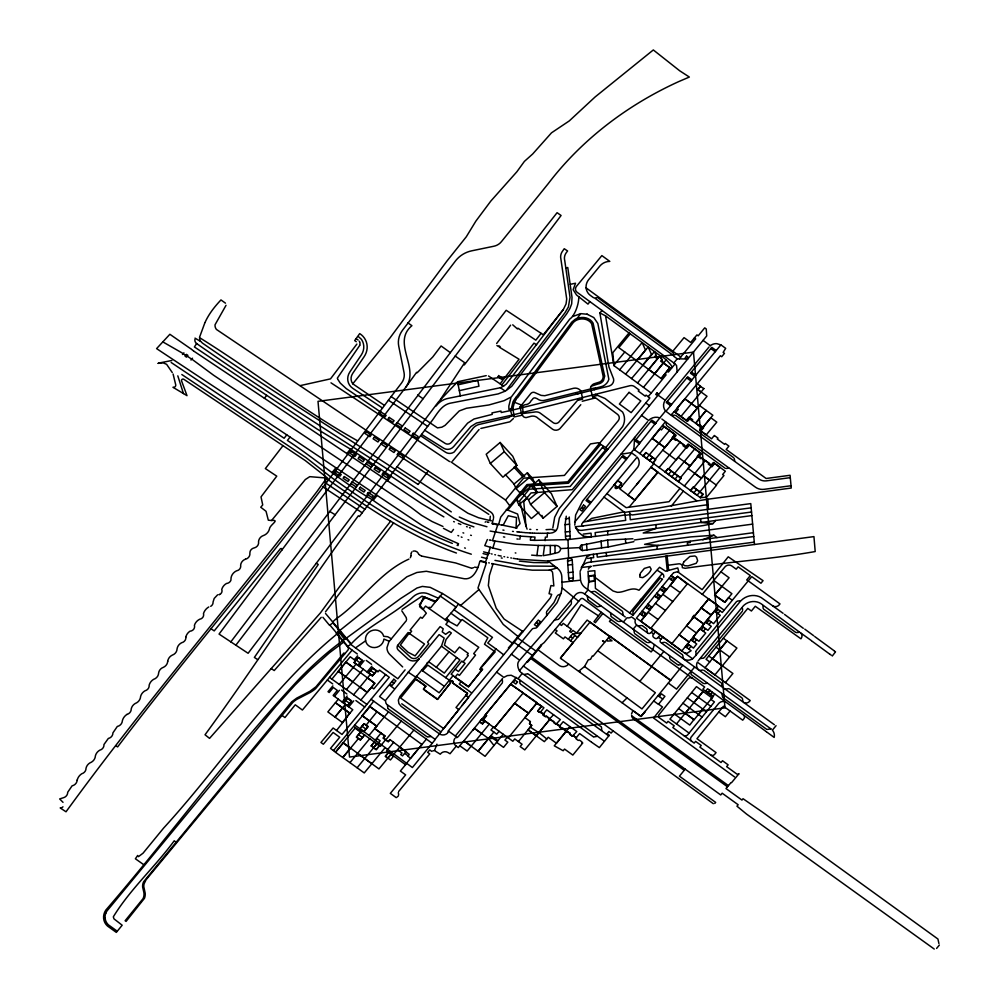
<?xml version="1.0" encoding="UTF-8"?>
<svg xmlns="http://www.w3.org/2000/svg" width="999" height="999" viewBox="0 0 999 999"><rect width="100%" height="100%" fill="white"/><g stroke="black" fill="none" stroke-linecap="round" stroke-linejoin="round"><path stroke-width="1.5" d="M436.938 744.168L434.59 750.286M544.592 545.466L543.206 555.669L550.287 554.445L550.337 545.479M574.787 525.124L575.611 515.047L582.654 500.998L647.552 421.715M566.271 516.221L565.047 524.662L565.571 537.749A2.31 2.148 -24.1 0 0 567.782 539.622L534.59 540.359L535.002 537.087L520.404 536.113L490.097 531.056M415.771 679.245L425.749 686.325L423.476 689.11L437.612 699.188L450.399 683.041L450.349 681.181L451.648 680.619L452.809 681.38L452.547 682.816L467.47 693.418L465.871 695.479L468.419 697.227L523.026 631.605L504.07 619.018L496.228 608.254L488.349 585.576L489.41 575.412L493.094 563.811L514.885 568.094M561.051 593.306L562.162 587.924L561.8 576.473A12.862 11.963 -24.1 0 0 557.067 568.019L548.064 561.063L520.067 559.365M401.748 703.783L440.921 731.905L468.419 697.614M562.162 587.924L578.671 601.311M548.239 533.204L547.402 533.229L547.177 537.087L545.342 537.162L545.117 540.671M620.903 454.233L631.206 452.622L633.865 449.338L634.64 437.437M580.094 571.403L586.55 557.255M631.505 714.073L632.891 710.564L641.021 716.445L645.229 711.313L641.558 715.808M514.21 416.383L512.824 408.753L514.435 402.247L516.333 399.225L516.158 397.202L571.728 322.178L575.224 319.243A13.037 12.125 -24.1 0 1 576.011 318.868L576.61 318.606A13.849 12.887 -24.1 0 1 577.122 318.419L578.896 317.919M578.833 296.803C578.746 305.382 574.388 316.059 569.717 319.143L511.376 396.903L504.108 400.661L488.898 404.97L466.433 408.266L459.265 410.926L445.079 425.374L441.858 427.185L437.5 427.872L391.133 396.591L320.417 490.621C254.67 577.497 183.416 660.052 117.632 746.915L115.797 745.729M406.605 619.692L406.218 617.569L401.798 610.826M625.262 616.957L587.737 589.572L588.723 581.668L588.011 571.316L594.83 570.704L595.416 588.399L632.941 615.309L662.562 579.083M552.822 527.959L554.67 517.282L559.103 508.778L649.874 397.952L646.066 395.129L645.204 396.178L638.236 391.046L639.085 389.972L634.902 386.888A5.744 5.345 -24.1 0 0 629.982 385.701L511.9 415.159L476.423 423.052L470.904 426.548L453.571 446.678A7.343 6.831 -24.1 0 1 443.843 448.314L421.59 434.39M530.319 540.147L530.744 536.913M531.63 555.132L536.888 555.556L538.299 545.442L554.944 545.491A5.594 5.195 -24.1 0 1 560.576 548.563L579.882 547.627M448.064 732.255L448.189 731.393M519.805 539.285L520.404 536.113M511.238 408.991L513.011 401.835A19.493 18.144 -24.1 0 1 516.158 397.202M359.79 345.204L360.002 344.418A1.586 1.474 -24.1 0 0 360.052 343.918L359.752 342.232M397.028 466.82L467.869 513.224L478.509 517.744L489.885 520.504L490.297 516.196M493.481 518.668L492.157 523.164L499.375 524.625M498.651 524.487L500.711 517.107L526.948 484.565L567.782 481.818L618.156 420.841A4.895 4.558 -24.1 0 0 617.582 414.398L596.291 398.339L592.569 396.84L590.634 388.948L545.017 400.262A8.492 7.905 -24.1 0 1 537.237 398.726L535.914 398.201A2.348 2.185 -24.1 0 0 532.43 399.388L531.081 400.761A6.206 5.769 -24.1 0 1 525.112 404.695L520.092 406.793L521.466 413.686L534.465 412.075A7.405 6.893 -24.1 0 1 540.022 412.974L553.309 422.764A4.221 3.921 -24.1 0 0 558.728 422.252L579.183 398.451M199.588 337.138L204.857 322.827M557.03 596.141L553.983 602.497L546.715 611.475M571.653 599.462L575.749 594.48A6.281 5.844 -24.1 0 1 584.627 594.018L654.395 644.58L652.772 649.899L651.136 651.922L609.44 621.403L610.963 619.53L704.645 687.025L702.859 689.223L712.986 696.69L710.838 699.337L714.422 701.922L687.861 734.59A3.034 2.822 -24.1 0 1 683.791 735.526L694.193 743.094L695.604 741.395L701.211 745.454L699.887 747.14L721.028 762.524L722.514 760.739L728.121 764.822L726.635 766.645L736.488 773.788A1.898 1.761 -24.1 0 0 739.035 773.651L731.568 782.642M492.495 540.596L497.739 524.912M487.362 539.535L484.777 545.629L492.857 547.989L495.005 541.071L516.333 544.28L538.299 545.442M490.359 547.265L485.551 562.05L480.719 560.789M510.826 398.239L508.828 406.118L508.916 409.515M485.152 522.127L485.951 521.728M486.413 562.862L477.972 588.036L503.196 624.387L517.994 636.488M486.213 562.812L479.857 561.163C478.121 568.656 473.626 579.895 464.285 578.746L426.336 571.266L416.87 572.489L406.818 576.823L336.263 633.329L348.077 647.352A2.81 2.61 -24.1 0 1 348.401 648.363A2.785 2.585 -24.1 0 1 348.077 649.837A2.56 2.385 -24.1 0 1 347.814 650.224L315.522 688.748A31.119 28.946 -24.1 0 1 309.403 692.894L298.713 698.388A19.668 18.294 -24.1 0 0 292.832 702.384L146.054 879.794L144.156 883.69A9.553 8.879 -24.1 0 0 143.831 886.887L145.192 893.193A12.537 11.663 -24.1 0 1 144.468 898.313L126.061 921.415L125.125 920.728L143.019 898.688A11.251 10.477 -24.1 0 0 143.856 896.053A11.414 10.627 -24.1 0 0 143.819 892.257L142.632 887.05A10.839 10.09 -24.1 0 1 143.656 881.717L291.696 701.822L296.703 698.126L309.94 691.296L316.021 686.725L343.856 653.034L344.805 653.708M540.971 645.054L527.097 661.788M560.938 593.531L557.067 602.734L546.565 615.771M410.327 557.717L410.964 556.118M406.343 620.641L388.886 641.808L386.963 647.714A10.789 10.04 -24.1 0 0 389.81 654.482L402.672 666.932M420.567 435.751L445.604 452.272A7.53 7.005 -24.1 0 0 454.145 452.023L472.202 429.383A11.451 10.652 -24.1 0 1 478.509 424.6L509.115 417.445L511.9 415.159M588.374 569.105L588.448 568.943A5.307 4.933 -24.1 0 1 591.246 566.333L581.268 567.507A9.953 9.266 -24.1 0 1 589.06 562.262L609.54 559.702L628.371 558.753L754.27 542.132L750.773 503.608L630.269 519.73L629.595 511.55C656.842 509.627 683.229 502.747 710.152 498.901L791.245 488.036L790.072 475.287L766.121 478.496L726.173 449.45L728.92 446.116L725.274 443.456L724.562 444.33L717.27 439.011L717.994 438.149L714.872 435.876L714.322 435.477L711.575 438.811L700.898 431.031L703.646 427.697L699.987 425.025L699.263 425.899L689.635 418.881L687.599 421.353L674.25 411.613L670.916 415.097L665.546 410.976A9.678 9.003 -24.1 0 1 665.197 400.262L709.028 346.978M513.411 418.519L509.865 421.815L480.856 428.446M753.408 532.692L592.345 554.408L548.064 561.063L548.026 562.699L533.628 562.562L519.355 561.101M205.02 322.477C208.841 313.861 214.91 306.356 220.966 299.925L225.474 303.172M359.702 345.442L337.45 377.984A1.573 1.461 -24.1 0 0 337.462 378.559L337.487 378.646M457.23 545.267L458.566 543.731M450.899 613.211L461.063 620.554L457.117 625.898L448.326 621.003L448.826 620.254L446.403 618.493L445.279 619.817L425.586 606.093L422.864 609.527L419.63 606.693L423.613 596.828L435.239 602.122L440.159 596.016L456.093 607.155L446.403 618.493M503.084 525.299L508.279 515.746L516.52 517.582L516.046 527.934L516.995 528.084M457.217 382.142L438.399 401.973L248.102 653.284L219.056 634.078L295.492 531.818L405.981 386.938C419.817 367.769 391.546 342.632 411.913 325.686L407.954 322.902M517.332 398.052L572.927 322.989C577.072 317.682 587.537 317.195 591.645 323.713L603.134 376.173A5.882 5.47 -24.1 0 1 599.7 382.018L594.118 383.766A5.282 4.92 -24.1 0 0 591.283 386.176C587.624 391.933 598.314 385.127 594.33 389.71L510.926 410.489L501.223 412.512L500.949 411.051L491.97 412.912L492.245 414.373L474.05 418.981L467.632 423.126L451.348 442.395A4.595 4.271 -24.1 0 1 445.192 443.419L424.737 430.244M226.024 305.319L215.06 324.737A7.318 6.818 -24.1 0 0 216.483 329.483L365.796 430.032L490.609 511.95A7.542 7.018 -24.1 0 1 493.581 517.819M520.217 406.755L530.819 393.506A3.334 3.097 -24.1 0 1 535.202 392.757L541.121 395.392L544.78 395.716L573.364 388.324A7.18 6.681 -24.1 0 1 581.131 391.458L582.617 399.175L578.284 400.224M443.444 528.334L451.298 532.417L453.521 529.383M518.981 661.101C516.483 663.348 517.582 671.665 523.601 674.3L608.766 735.901M411.251 552.922L411.863 551.91M488.511 375.986L503.558 386.138L506.293 384.091L563.324 309.528L566.046 303.946L566.708 298.963L560.639 257.267A10.24 9.528 -24.1 0 1 562.712 250.911L564.235 248.726L567.594 250.974L566.208 252.784A9.79 9.103 -24.1 0 0 564.735 260.514L570.029 297.415L568.381 307.005L564.997 312.749L505.956 390.734L511.688 386.351L566.595 313.973L569.929 308.454L571.678 303.896L572.015 297.377L567.769 267.532L565.771 267.894M512.425 643.144C489.148 626.448 466.608 608.366 442.432 593.506L435.889 601.361L425.212 597.315L419.33 604.557L426.323 613.236L422.202 618.294L420.579 617.195L410.077 630.094L411.638 631.243L409.69 633.641L408.129 632.517L397.54 645.554A4.208 3.909 -24.1 0 0 398.289 650.062L408.441 659.39A8.342 7.755 -24.1 0 0 419.43 658.503L405.007 676.36M426.386 739.123L410.626 758.229L408.029 756.355L409.203 754.345L399.75 747.102L393.968 754.033M508.229 737.924L536.363 703.633L540.409 705.356L540.996 707.042L537.662 711.088L539.497 712.387L540.571 711.975L543.768 714.248L543.144 715.009L545.329 716.583L546.553 716.258L549.737 719.442L524.762 749.899L520.154 746.553L522.065 744.23L514.747 738.923L512.837 741.258L484.915 720.991L482.529 723.888L479.657 721.827L510.252 684.59M567.245 626.261L581.256 604.607L598.451 615.834M194.855 339.535L194.93 340.834A4.908 4.558 -24.1 0 0 196.641 343.556L194.405 346.953L316.958 428.958L351.049 449.5L453.671 518.094L463.536 523.264L473.901 526.885M283.004 445.654L265.359 468.581L276.76 476.161L261.014 496.903L262.725 504.945L260.751 507.23L266.046 511.301L268.319 520.192L271.553 520.504L305.332 479.532L309.765 476.66L324.862 477.897L327.148 479.095L327.747 478.221L305.219 460.527L183.828 379.308A1.449 1.349 -24.1 0 0 181.493 380.681L187 395.666L172.952 387.275A2.148 1.998 -24.1 0 0 175.724 384.815L173.102 374.051M595.042 577.41L613.049 590.983L617.307 592.32C624.899 592.632 631.493 586.301 638.998 590.259L659.565 567.282L665.646 571.228L677.772 567.932L678.708 571.428L673.913 572.677M356.868 344.081L330.507 378.871L300.249 385.614M235.864 645.192L388.324 444.93L561.076 215.497L557.092 212.687L543.943 229.345L230.831 641.87M387.5 480.906L391.133 475.961M182.467 354.52L183.891 352.797M360.851 700.012L374.75 683.216L367.507 677.884L353.596 694.73L329.508 677.397L302.41 710.027L295.254 704.794L284.952 717.569L282.018 715.371M696.116 423.451L701.598 427.609L699.562 430.045L706.231 434.902L716.795 422.14L710.789 417.732L700.237 430.544L712.849 415.247L699.437 405.482L686.812 420.779L707.017 396.303L697.789 389.598L700.599 386.188L697.277 383.766L674.263 411.638M700.237 497.564L702.846 494.055L693.318 487.087L690.521 490.484L697.09 495.267L720.017 467.332L714.06 462.962L713.373 462.462L711.325 464.947L705.344 460.576L684.377 486.001M418.181 484.39L428.146 471.091M456.443 553.034C409.765 536.413 368.331 508.029 328.159 479.72L325.649 483.029L364.872 509.265M330.994 382.829L378.059 413.861L379.87 411.463L346.253 388.599L340.197 383.029L337.612 378.996M326.298 478.583L317.232 491.208C234.753 599.038 145.866 701.885 66.021 811.787L60.215 807.954M577.122 318.419L580.756 313.636L587.474 314.285M589.885 301.611L587.986 304.108L576.523 294.967L573.139 289.685L575.549 283.229L570.279 284.315M496.64 343.506L510.614 325.174M458.254 543.606L439.46 535.239L421.653 525.187L286.75 434.84L284.141 438.261L171.166 362.5M500.149 383.766L502.934 380.119L497.677 376.598M633.865 449.338L639.81 453.509L665.471 421.665L661.85 419.018M391.133 396.591L401.586 382.967A13.774 12.812 -24.1 0 0 404.058 372.664L398.738 346.191A21.416 19.93 -24.1 0 1 402.372 330.432L455.794 260.527A26.011 24.201 -24.1 0 1 471.765 250.811L493.781 246.254A12.238 11.389 -24.1 0 0 501.598 241.446L548.226 183.654C582.067 139.248 627.847 104.783 678.458 81.718L689.347 77.048L679.682 70.779L653.321 49.95L595.092 96.978L569.305 120.891L551.498 132.83L532.667 154.008L524.4 161.388L516.895 171.741L490.846 201.036L475.874 221.116L466.283 236.8L446.853 261.164L390.097 337.787L352.772 383.816L384.453 405.407M464.31 364.935L506.193 310.277L543.319 334.765L563.324 309.528M390.646 521.153L339.81 586.401L320.504 612.799L209.553 738.373L205.032 734.777C257.63 662.861 305.394 587.3 358.366 515.784L359.415 516.471L430.482 422.664C435.976 416.183 440.609 405.207 450.199 403.209L498.139 393.906L505.232 391.146L500.362 387.737L448.838 398.239A18.332 17.058 -24.1 0 0 436.138 405.931L435.639 405.594M393.594 522.939L325.487 611.838M601.173 612.287L593.98 621.678L595.367 622.702L602.822 613.523M290.022 437.062L287.412 440.459C316.246 459.39 342.17 482.267 372.165 499.65C396.99 517.407 423.951 532.217 452.372 543.406M501.848 384.94L533.99 343.132L536.613 344.867M541.071 333.379L535.839 340.159L517.957 328.221L517.445 328.933L512.724 324.825M346.803 453.658L350.362 449.088M386.476 704.12L435.302 739.497L412.387 767.532L381.655 744.979L380.432 746.365L355.082 728.171L335.552 752.147L330.507 748.413L339.71 737.25L333.117 732.467L323.364 744.23L320.929 742.457L333.129 727.996L336.538 730.469L347.215 716.807L342.307 722.427L327.859 711.9L338.324 699.2M191.034 360.077L192.507 358.191M832.267 656.031L835.539 651.847M187.213 356.168L187.862 355.344L186.463 354.358L185.065 356.144L186.463 357.13L187.213 356.168L191.721 359.203M713.323 803.696L613.086 730.856L611.101 733.066L608.915 731.493L607.142 733.641L609.303 735.239L599.375 747.614L591.708 742.319M553.571 714.76L549.125 719.33L549.038 718.069L546.553 716.258L545.329 716.583L543.144 715.009L543.768 714.26L537.674 711.063L541.645 706.143L543.931 707.767L540.571 711.975M473.014 730.082L474.413 728.321L488.548 738.561L493.981 745.491L485.064 756.33L463.898 740.871L482.08 718.868L489.248 724.163L467.17 751.073L459.777 745.766L458.266 747.564L456.268 746.128A6.131 5.707 -24.1 0 1 454.807 738.411M447.702 733.016A6.269 5.832 -24.1 0 1 439.523 733.928L401.198 706.443L398.901 703.583L398.364 700.137L399.912 696.465L441.458 646.203L459.952 659.939L445.691 677.672M579.807 672.19L580.244 671.64L579.17 670.878L584.54 666.508L588.261 659.877L590.559 659.265L592.282 655.968L593.131 656.168L604.657 642.332L602.522 640.846L605.082 641.87L609.889 636.088L670.529 680.481M724.138 610.177L687.537 583.641L651.011 628.034L681.793 650.961L699.937 628.833L703.346 631.306L705.506 628.596M193.694 351.049L264.385 398.239L266.696 395.342M331.993 472.702L335.864 467.832M332.854 685.876L328.022 691.683L329.183 692.532L333.341 687.487L337.287 690.409L333.154 695.429L352.772 709.74L347.04 716.683L349.75 713.136L342.62 707.929L334.977 717.057L345.429 704.382M449.35 680.232L444.38 686.363L422.614 670.804L427.784 665.109L449.35 680.232L453.121 675.599M514.66 703.221L528.471 713.211L514.66 703.221L494.38 727.896L523.214 692.931L510.614 684.327L485.389 714.784L486.55 715.634L483.204 719.717L482.067 718.868M689.085 733.079L669.929 719.13L696.453 686.6L711.987 697.939L694.118 719.755L678.608 708.541M333.466 750.574L369.992 706.643L421.94 744.505L406.618 763.136M456.705 657.604L444.293 673.101L430.02 662.687A2.51 2.335 -24.1 0 0 427.01 663.061M457.03 711.862L458.603 709.802M448.514 730.669L496.603 672.09L503.808 677.384L507.317 675.611L511.176 675.249L518.031 678.683L522.315 673.338M671.303 506.168L683.341 491.146L696.628 500.711M717.919 613.586L720.067 610.889L722.265 612.474L748.151 580.993L746.715 579.944L750.311 575.599L738.124 566.845L736.213 569.193L731.768 565.933A4.895 4.558 -24.1 0 0 724.949 566.92L702.285 594.343M541.108 644.954L544.143 642.582L555.132 629.482L557.055 630.893L555.294 632.979L563.411 638.848L564.997 636.925L573.139 642.619L560.377 658.141L641.033 716.47L682.804 665.259M373.189 500.324L377.135 495.404M364.086 660.676L359.453 666.42M435.239 602.122L430.819 607.629L428.908 607.292L429.046 608.528M360.602 732.08L356.468 737.1L360.402 739.972L364.548 734.952L360.402 739.972L356.468 737.112L361.026 731.555L354.645 727.16M376.998 711.688L366.133 725.174M605.744 447.577L622.702 426.498A16.446 15.31 -24.1 0 0 622.627 412.088L605.007 398.489L597.464 395.317L592.569 396.84M479.645 721.815L482.529 723.875L484.915 720.991M549.925 719.28L566.208 731.28L556.418 743.231L548.214 737.262L546.803 738.973L538.936 732.604L549.925 719.28L553.808 721.515L553.771 722.714L555.956 724.275L560.339 719.642L546.765 709.839L543.406 713.998M659.228 696.54L661.45 693.843L664.922 696.365L658.428 704.37L653.721 700.961M338.224 671.453L350.224 656.768L355.619 660.676L358.266 657.454L362.225 660.339L358.067 665.396L354.096 662.524L358.266 657.467L362.225 660.339L358.067 665.396L354.096 662.524M363.236 669.193L352.772 681.855L338.336 671.328L367.195 692.382L374.8 683.229L345.941 662.1L331.868 679.133M667.195 371.203L668.393 372.065L672.077 367.57C672.689 364.835 655.731 349.55 661.95 359.528L660.626 361.139L663.398 363.161L666.058 360.015M404.408 677.247L385.289 700.699L379.545 696.553L389.173 684.889L393.993 688.436M359.965 728.733L363.923 731.605L368.044 726.56L364.086 723.726L359.965 728.746L363.923 731.605L368.044 726.548L364.086 723.701L359.965 728.733L354.633 724.987M439.373 733.815L440.984 731.817M597.727 650.686L639.822 681.393L651.585 666.795M378.596 742.694L380.144 740.796L377.272 738.736L375.736 740.621L381.655 744.979M444.38 686.363L439.16 692.794L416.196 676.236M462.062 705.506L468.593 697.29L465.884 695.479L467.52 693.443L452.559 682.829L452.797 681.368L451.66 680.631L450.349 681.181L450.399 683.041L437.462 699.475L424.85 690.471L423.476 689.11L425.936 686.113L415.934 679.033L400.611 698.014L443.706 728.583L456.793 712.05M546.803 738.973L544.33 741.645L528.009 729.832L531.718 725.324L529.532 723.738L530.382 721.578L524.887 717.594L536.863 703.021L523.051 693.131M690.958 639.797L694.38 642.282L696.565 639.572L698.9 641.271L705.731 633.029L703.346 631.306M334.465 696.39L339.423 690.284M336.538 730.469L342.02 734.465L389.285 677.272L379.458 670.092L377.972 671.852L372.652 667.956L368.481 673.014L372.452 675.911L376.623 670.866L372.652 667.969L368.481 673.039M503.508 654.67L495.979 648.925L480.644 667.794L482.642 669.255L468.494 686.625L451.136 674.188L461.838 661.051L463.111 661.937L468.281 655.569L467.157 654.77L468.269 653.408L459.465 647.065L454.782 652.797L444.418 645.104L446.029 639.522L451.361 632.991L449.438 631.605L445.641 634.315L442.22 631.855L443.206 628.796L440.147 626.598L427.584 642.007L428.771 643.831L418.406 656.555A5.445 5.07 -24.1 0 1 410.726 657.467L397.652 645.366M397.515 749.774L402.01 753.021L400.724 754.582L402.535 755.881L406.044 751.635L389.947 739.597L388.261 741.645L383.254 738.061L384.952 735.976L374.662 728.533L376.748 726.173L362.113 715.634L369.655 706.38L384.278 716.957L388.511 711.85M461.301 681.468L459.278 683.965L471.528 692.831M467.107 693.83L456.006 707.517L458.803 709.552M398.426 795.828L397.053 797.14M658.516 715.309L688.261 678.658A3.571 3.322 -24.1 0 1 692.207 678.021L692.232 678.034M343.494 702.984L347.39 698.276L351.398 701.086L347.44 705.856L343.494 702.984L347.627 697.976L351.598 700.823L347.44 705.856M405.094 669.854L397.827 678.771L350.624 644.343L347.515 646.703M568.344 639.135L572.677 633.816L577.484 637.337L581.231 632.767L572.789 633.903M570.591 640.759L574.924 635.451M774.362 724.737L743.706 702.472A4.583 4.271 -24.1 0 0 749.637 701.248L750.212 700.549L704.994 667.744L726.972 640.871L712.549 658.716L722.364 665.834L736.9 648.076L723.301 638.224M676.485 723.938L703.046 691.483L693.93 702.622L687.362 697.864M698.476 714.447L702.859 709.078M730.956 782.642L725.986 788.548L741.957 800.062L743.044 798.725L762.736 812.312L937.936 939.023L938.91 943.543M354.345 659.765L357.567 655.819M660.714 356.106L628.983 332.954L612.799 352.709L613.948 365.609L651.223 393.057L666.083 374.887L664.884 374.013M348.813 706.855L353.708 700.873M458.179 604.532L453.971 609.677L492.457 637.362L487.762 643.006L495.979 648.925M369.018 735.439L384.278 716.97M379.445 745.704L376.211 749.625L371.141 745.928L374.388 742.02L376.611 744.13L373.614 747.727L376.848 743.818L379.445 745.691L376.211 749.637L373.614 747.727L357.118 767.769L335.452 752.272L343.169 742.994L350.399 748.326L342.919 757.392L358.454 738.561M389.947 739.597L388.261 741.658L383.266 738.036L384.952 735.988L374.662 728.546M627.072 458.491L622.939 455.482L586.051 500.536L590.209 503.508L631.63 452.922L635.988 456.043M634.477 449.762L659.827 417.907A9.94 9.253 -24.1 0 0 648.563 420.479L641.508 415.347M665.946 411.313L720.866 344.905L721.615 345.367L725.674 348.339L723.139 352.397L724.462 353.371L721.703 356.718L720.379 355.744L697.277 383.766M406.805 763.273L405.569 764.722L388.611 752.372L385.389 756.293L390.447 759.964L393.506 756.268L390.984 754.345L378.946 768.93L343.344 742.794M406.493 752.035L405.132 753.708L408.216 755.931M456.268 746.128L450.037 753.745L447.777 752.409A5.519 5.132 -24.1 0 0 440.272 754.22L434.34 750.486M493.981 745.491L497.365 741.345L490.059 736.7L488.636 738.423M629.532 613.136L662.275 573.526A3.809 3.534 -24.1 0 1 663.698 577.247M633.179 611.101L660.252 578.009L661.713 579.058M673.189 573.139L636.425 618.106L692.607 658.791L695.891 655.419M559.79 725.848L563.174 721.703L576.785 731.53L572.402 736.188L570.217 734.602L570.242 733.416L565.446 731.143L565.471 729.957L562.986 728.159L561.775 728.496L559.577 726.91L560.202 726.161L556.992 723.813M655.394 631.892L653.371 634.365A2.298 2.135 -24.1 0 0 653.696 637.387L654.77 638.174A2.298 2.135 -24.1 0 0 657.966 637.699L660.002 635.214M662.662 637.15L660.576 639.685A2.21 2.06 -24.1 0 0 660.863 642.582L683.341 658.728M696.565 639.572L693.156 637.112L718.543 606.131L708.641 598.938L671.79 643.743M776.048 725.686L772.389 730.144A9.341 8.691 -24.1 0 1 774.175 737.437L766.47 731.792M637.512 382.954L657.442 358.828L654.482 351.536L631.555 378.571M593.643 297.777L590.247 295.329A12.113 11.264 -24.1 0 1 586.101 287.887A12.113 11.276 -24.1 0 1 588.523 279.82L599.812 266.096A12.2 11.351 -24.1 0 1 609.79 261.388L601.86 255.594L576.51 286.288A4.52 4.208 -24.1 0 0 577.16 292.32L673.826 362.949L677.247 358.791L687.724 359.028L706.718 335.926L706.243 328.971L704.732 327.859L698.189 335.814L696.94 334.902L690.671 342.457L684.053 337.625L672.839 351.198M679.258 358.828L695.666 338.873L694.405 337.962M550.312 533.129L550.511 533.129A7.343 6.831 -24.1 0 0 557.879 525.961L559.328 518.081L563.149 511.038L687.724 359.028M629.645 514.71L625.124 515.347L625.711 520.367L583.166 525.924A1.486 1.386 -24.1 0 1 582.08 523.601L637.137 457.08A9.078 8.442 -24.1 0 1 637.861 467.02L622.277 485.826L620.629 484.59L617.944 487.787L614.098 484.877L617.744 480.556L621.603 483.441L620.629 484.59M693.768 487.437L703.508 475.749L716.52 485.227L706.605 497.202L700.374 497.677L643.156 455.931L645.941 452.559L655.469 459.49L653.109 462.962L652.384 462.512M646.428 458.316L649.213 454.932L655.769 459.702L652.971 463.086M649.7 460.689L652.484 457.305L649.7 460.689L639.81 453.509M455.319 736.051L502.559 678.496M458.004 736.937L502.335 682.879M671.765 476.81L678.259 481.568L681.056 478.171L668.044 468.668L665.247 472.052L671.765 476.81L694.755 448.913L701.423 453.783L699.375 456.218L705.182 460.776M683.341 491.146L679.957 488.411L669.055 501.685L626.111 507.642L606.893 493.631M493.331 727.122L490.984 729.982L496.753 734.153L499.1 731.305M493.868 732.067L478.096 751.285L488.548 738.573M503.184 734.265L496.565 742.319L503.533 747.364L507.804 742.17L504.92 740.072L507.255 737.225M530.382 721.578L529.532 723.738L531.718 725.324L518.406 741.57M641.445 614.76L643.681 612.037L646.553 614.11L677.509 576.386L687.549 583.653M645.541 606.942L646.99 608.004L649.213 605.282L652.097 607.367M654.52 595.978L656.268 597.252L658.516 594.53L661.101 596.391M661.8 590.509L664.035 587.799M670.791 579.557L673.026 576.835L675.611 578.708M640.009 613.723L643.331 616.133L645.566 613.398M648.875 609.365L651.111 606.655M657.866 598.401L660.102 595.679M663.386 591.67L665.621 588.948L666.608 589.672M669.005 578.259L672.377 580.706L674.6 577.984M640.721 621.228L646.553 614.11M570.029 726.648L554.27 745.816L563.174 750.749L564.547 749.075L572.827 755.082L582.754 742.981L581.88 743.056L581.918 741.87L579.432 740.072L578.221 740.409L576.023 738.81L576.635 738.049L573.026 735.451L572.402 736.163L570.204 734.59L570.242 733.416L567.769 731.618L566.433 731.842M652.984 630.144L651.261 632.242L653.683 633.99M668.693 655.007L663.836 651.473L651.585 666.296M720.067 610.889L716.658 608.428L711.188 615.097L701.261 607.904L710.951 614.934L710.626 615.796L703.833 624.05L693.893 616.858L686.525 625.824L696.49 633.054M708.641 598.938L694.555 616.096L693.993 615.272L692.232 617.619L693.169 617.769M694.38 642.282L696.715 643.98L693.456 648.076L687.624 643.856L685.401 646.578L686.725 647.539L688.96 644.817M692.282 640.759L694.48 638.074M701.273 629.795L703.471 627.122M705.481 622.077L706.805 623.039L709.015 620.354L713.561 623.638L720.254 615.272L714.472 611.088M715.808 612.062L717.994 609.39M688.811 649.05L691.046 646.328M706.805 623.039L708.915 624.562L711.113 621.878M696.066 650.923L736.638 601.46M698.176 660.839L742.407 607.017M704.233 657.717L742.357 611.251M689.547 707.979L685.177 713.298L693.93 719.642L689.76 725.074L674.25 713.86M725.424 682.604L732.904 673.476L722.364 665.809M730.069 711.001L725.374 716.72L718.793 711.95M934.252 949.05L746.553 814.073L736.962 806.181L738.149 804.732L722.165 793.206L720.729 794.967L685.189 769.155L679.42 776.173L715.659 802.397L714.747 803.471M356.119 663.985L339.348 684.315M507.767 510.089L527.672 485.951L568.506 483.216L600.536 444.505M625.611 374.188L645.491 350.1L642.157 342.545L619.655 369.805M642.707 365.097L651.46 354.458L648.176 346.94L636.725 360.726M420.429 657.354L439.135 634.615L444.18 638.086L441.458 646.203M630.219 333.841L618.818 347.64L661.151 378.546L669.767 367.644L663.498 363.049L643.456 387.337M661.151 378.546L669.992 367.807L663.511 363.087M672.077 367.57L674.999 364.011M357.592 753.383L369.717 738.673M371.153 745.941L374.388 742.02M357.118 767.769L364.248 772.939L385.152 747.602M659.827 417.907L665.546 410.976M388.611 752.372L385.389 756.293L387.874 758.091L391.108 754.195L386.563 750.861L393.668 742.282M716.158 484.965L723.963 475.512L722.627 474.537L725.361 471.228L714.685 463.449L711.937 466.783L708.266 464.11L708.99 463.236L701.698 457.929L700.986 458.803L697.339 456.143L700.099 452.809L688.086 444.006L686.051 446.491L680.069 442.17L674.113 437.799L676.148 435.327L675.386 434.79L664.847 447.552L652.335 438.449L660.027 428.958L661.375 429.932L664.135 426.585M643.156 455.931L645.941 452.559M655.182 459.29L675.386 434.79L669.48 430.457L649.275 454.97M680.931 416.496L701.111 392.008M405.569 764.722L400.362 771.041L405.631 774.874L390.322 793.368L396.266 797.664M653.821 463.711L627.921 495.067L634.914 500.212M691.97 420.579L692.694 419.705L689.035 417.045L686.276 420.379L675.586 412.587L678.346 409.253L677.01 408.279L684.852 398.838L697.389 407.979L684.852 398.813M435.114 739.285L439.523 733.928M695.691 423.139L706.206 410.377L695.616 423.239M665.247 472.065L668.044 468.681L681.056 478.171L678.259 481.543M668.493 474.438L671.303 471.053M675.012 479.195L677.809 475.799M510.377 684.44L516.183 677.397M483.204 719.692L486.55 715.634L485.389 714.784M693.806 492.894L696.603 489.498M700.374 497.677L703.159 494.293L693.318 487.112L690.534 490.497M696.078 655.094L740.871 600.699M936.6 948.426L939.347 945.079M479.07 429.545L452.447 461.151M329.508 677.397L352.11 650.162L357.367 653.995M613.91 365.172L624.787 352.01M346.466 689.522L352.784 681.867M509.615 505.581L505.531 500.049L523.601 478.159L564.447 475.412L590.496 443.918L598.239 442.694L607.941 449.163M342.195 702.022L347.14 696.041M367.495 677.884L370.367 674.412M385.639 674.6L373.801 688.91L371.665 687.337M655.981 355.157L654.657 356.78L657.429 358.803L660.064 355.632M432.305 743.368L373.726 701.198L369.355 706.755M350.012 762.562L357.592 753.396L371.828 763.76M375.224 740.122L381.006 733.129M436.313 667.282L449.038 651.872M381.443 744.829L385.639 739.76M401.298 721.066L385.764 739.847M413.861 730.094L399.75 747.102M636.588 484.59L639.447 481.131M659.103 467.569L680.069 442.17M496.603 672.09L532.255 628.958M536.813 627.584L546.465 615.908M668.493 468.993L688.773 444.555M680.444 477.709L700.549 453.121L688.086 468.444L701.348 478.271L714.06 462.962M584.627 594.018L588.086 589.835M175.737 842.02L174.226 840.783C155.132 866.782 129.982 889.435 113.324 916.832L113.973 918.855L122.178 925.224L116.321 932.392L107.492 926.048A13.474 12.537 -24.1 0 1 105.807 910.101C171.716 833.765 231.056 751.623 300.062 678.021C314.398 663.498 329.645 649.725 346.403 638.136L400.599 598.563L416.97 588.024L422.327 586.413L430.182 587.35L442.432 593.506M358.067 665.396L372.24 675.774L376.623 670.866M691.957 379.882L687.699 376.785L666.308 402.56L670.566 405.656M523.026 631.605L550.374 597.827L551.71 594.368L549.063 593.718L550.948 585.564L553.846 585.951L552.647 573.014A3.521 3.272 -24.1 0 0 549.163 570.167L532.292 570.167L515.671 568.231M629.108 507.217L657.991 472.352L679.957 488.411M555.132 629.482L580.269 599.4A2.085 1.936 -24.1 0 1 583.166 598.713L610.963 619.53M398.701 791.408L429.745 753.908L427.672 752.372L429.732 749.912L431.805 751.41M554.42 620.154L571.478 599.675M561.013 658.578L560.851 657.554L590.009 622.115L609.577 636.45M712.986 696.69L714.672 693.88L766.258 731.643M574.6 522.202L590.209 503.508M720.916 571.79L729.095 577.759L714.635 595.142L724.924 602.135L731.892 593.681L721.915 586.401L714.635 595.129L724.75 602.335L728.646 597.614L732.279 600.262M606.768 450.599L605.694 449.837L572.327 489.66L531.043 492.944L523.776 501.848L525.961 526.036L527.085 529.145M508.379 647.989L522.377 631.243M550.187 625.174L519.63 660.189L511.401 654.183M527.759 661.975L541.545 645.491M622.277 485.826L619.942 488.998L634.715 500.049L657.704 472.115L650.973 467.17L657.991 472.352M558.778 619.03L571.053 604.407M519.43 670.741L527.135 661.588M550.312 624.999L554.22 620.342M459.777 745.766L463.898 740.871M371.928 666.221L367.033 671.965M633.166 629.183L636.675 625.037A5.207 4.845 -24.1 0 1 635.389 619.73L631.518 616.82A5.207 4.845 -24.1 0 1 626.997 617.757L623.326 622.052M525.961 526.036L519.617 500.949L529.27 489.198L570.167 486.476L603.284 446.503M616.133 486.413L614.959 487.799L616.133 488.686L617.307 487.312M669.218 655.381L691.083 671.278L694.692 667.032M594.33 389.71L608.99 386.089A6.256 5.819 -24.1 0 0 613.598 378.958L608.94 367.008L599.899 312.949L602.035 310.489M648.126 396.653L651.223 393.057M580.794 404.707L560.951 427.46A5.744 5.345 -24.1 0 1 552.734 429.333L538.074 418.306A7.617 7.093 -24.1 0 0 531.406 416.183L527.709 417.17A3.884 3.609 -24.1 0 1 522.452 415.134L514.06 416.958M321.228 617.307L274.226 670.541L271.241 668.581M712.949 523.626L701.036 522.44L656.118 528.409L643.181 533.004L656.031 532.592L703.371 525.549L712.949 523.626L715.771 520.442L751.86 515.584M191.446 349.275L169.867 334.278L156.593 348.614L286.75 434.84M473.476 567.644L472.102 568.181M438.461 598.264L428.284 593.843A13.774 12.812 -24.1 0 0 413.211 596.715C394.405 614.81 369.056 624.65 351.223 643.843L332.655 621.89L335.926 619.005C361.788 601.186 379.745 572.065 408.916 559.115M336.888 634.078C269.443 689.347 222.065 764.285 163.599 828.096L143.044 853.183L138.499 856.63L137.675 855.469L135.389 858.778L143.481 864.497M460.239 605.769L479.008 589.522M500.149 442.47L486.201 454.245L490.322 463.461L502.909 477.197L516.87 465.422L512.749 456.206L500.149 442.47L504.27 451.685L516.87 465.422M490.322 463.461L504.27 451.685M514.048 484.053L527.385 472.802L532.629 478.533L534.702 483.141L521.366 494.393L516.108 488.661L514.048 484.053L505.294 474.5M516.108 488.661L529.445 477.41L527.385 472.802M538.973 512.15L531.381 518.556L518.793 504.82L516.171 498.951L523.314 492.919M531.643 485.889L538.786 479.857L551.386 493.593L557.105 506.393L543.156 518.181L530.556 504.433L528.496 499.825L522.365 493.131M518.793 504.82L527.46 497.502M528.496 499.825L537.175 492.507L535.114 487.899L531.967 484.478M530.556 504.433L544.517 492.657L538.786 479.857M639.822 681.393L655.369 692.719L641.982 708.928L627.035 697.889L622.102 702.772M339.56 630.744L338.561 631.53L344.705 639.472L346.054 638.411M710.252 345.754L710.314 345.691A8.841 8.217 -24.1 0 1 716.857 343.656L720.866 344.905M333.216 622.552L329.583 625.374L322.877 617.282M217.632 594.805L214.198 598.438L213.049 602.047A4.57 4.246 -24.1 0 1 210.702 606.318M355.507 647.901L365.622 640.809M402.122 609.44L422.015 596.191L425.212 597.315M572.802 316.483L580.756 313.636M587.062 521.403L591.72 518.381L622.852 512.075L624.562 512.387L625.124 515.347M503.521 386.163L500.424 387.699M586.9 556.843L589.572 555.307M343.656 642.132L329.358 652.859L311.188 669.093L294.892 685.227L275.761 706.355L107.03 910.901A12.088 11.239 -24.1 0 0 105.732 913.473M405.981 386.938L416.571 372.352L417.195 372.727L432.792 356.943L441.096 345.966L450.312 352.622M557.679 595.329L560.364 594.055M717.007 537.624L713.96 535.227L702.784 539.797M219.568 594.48L218.943 594.692M591.283 386.176L598.089 383.978A7.405 6.881 -24.1 0 0 603.508 380.532L604.657 376.161M522.489 406.044L523.076 412.4L524.1 412.949M581.081 545.317L607.604 540.034L632.866 538.748M597.464 395.317L595.379 394.368M549.163 570.167L557.067 568.019L553.733 566.346M582.242 401.261L594.692 398.089M595.554 388.099L600.486 386.875A10.365 9.64 -24.1 0 0 608.866 379.258L597.839 323.464L593.818 317.57L586.937 314.136M460.364 395.954L458.179 384.79L477.809 380.332L478.958 386.213L459.328 390.659M579.52 317.807C584.552 316.608 590.434 318.494 593.081 323.127L604.62 375.874M458.004 381.655L486.226 375.636M633.89 541.645L608.229 546.977L582.38 550.549A3.197 2.985 -24.1 0 1 581.081 545.317M524.438 674.45L527.435 673.826M550.287 554.445L558.004 552.547A4.221 3.934 -24.1 0 0 560.576 548.563M593.943 736.937L597.04 736.35M455.869 737.712L457.255 737.449L448.326 730.968M624.812 514.935L583.416 522.002M511.5 416.108L514.273 415.709M532.991 628.533L536.076 628.009M661.75 642.769L664.535 642.307M567.644 561.251L572.19 559.915A2.36 2.198 -24.1 0 0 569.605 558.191A2.36 2.198 -24.1 0 0 567.557 560.689L568.768 579.058A2.323 2.16 -24.1 0 0 571.191 580.856L571.103 581.218M767.394 729.432L770.704 728.895M427.897 736.975L430.931 736.488M597.065 297.665L594.705 298.039L673.613 355.656L673.338 353.321M597.477 606.718L600.948 606.168M554.969 619.929L558.029 619.442M638.398 625.973L641.458 625.499M700.074 670.404L702.747 670.004M725.661 689.11L728.496 688.686M512.824 408.753L510.089 409.153L511.95 415.147M704.432 683.641L707.217 683.241M624.562 512.387L629.607 511.675M708.316 504.645L632.317 514.96L629.857 514.223M751.161 507.842L581.693 530.344A6.756 6.281 -24.1 0 1 575.899 527.884M701.211 522.465L715.771 520.442M752.634 524.125L634.253 539.984M591.346 591.795L594.48 591.371M751.535 512.025L595.129 532.617L595.516 536.376L588.985 537.025L583.354 536.113M790.284 477.647L766.358 480.856A10.714 9.978 -24.1 0 1 759.065 479.108L671.465 415.409M593.094 565.896L813.948 536.613L815.196 551.548C772.115 559.14 728.446 561.888 685.214 568.306L682.367 567.694L682.217 565.884A3.434 3.197 -24.1 0 0 678.483 563.873L668.106 565.234M791.033 485.739L764.185 489.31A12.263 11.401 -24.1 0 1 755.481 487.2L729.832 468.531M595.516 536.376L656.118 528.409L655.844 524.612M753.758 536.55L597.302 557.167L596.952 553.746M647.851 642.657L650.536 642.295M587.599 558.429L593.681 557.642L593.319 554.27M678.546 665.022L680.881 664.722M432.854 750.836L433.641 750.736M700.524 658.516L703.433 658.154M671.965 415.459L674.625 415.134M583.241 534.09L591.046 533.179L591.321 536.938M590.834 536.987L568.219 539.572A2.31 2.148 -24.1 0 0 570.142 537.25L569.268 516.995M562.025 582.217L580.606 580.169A13.012 12.113 -24.1 0 0 585.227 587.749L587.737 589.572M567.807 565.034L572.502 564.522L572.252 560.489M568.731 578.396L573.314 577.897L572.502 564.522M575.237 526.76L583.166 525.924M568.306 572.639L572.951 572.14M618.668 621.528L621.515 621.228M565.047 524.662L569.542 524.213M565.309 518.806L569.293 518.406M565.297 531.955L569.905 531.518M413.099 551.123L414.797 550.973M726.111 468.469L728.87 468.206M565.584 536.263L570.054 535.851M588.461 575.874L594.517 575.324L594.767 581.118L588.723 581.668M796.44 632.592L799.487 632.33M552.772 566.246L526.648 566.021L494.955 560.389M713.96 535.227L691.033 536.875L660.913 540.721L644.58 544.343L658.99 545.466M737.499 601.023L740.459 600.811M549.35 533.166L548.651 533.191M474.6 567.132L477.722 567.557M547.377 533.229L542.957 533.304M546.066 529.657L551.323 529.37L555.981 530.594M171.878 360.489L159.053 363.024L163.124 362.849L166.621 364.323L172.265 372.54M542.37 533.304L540.896 533.304M540.309 533.304L538.836 533.279M538.249 533.279L534.727 533.179M537.437 529.657L536.563 529.632M541.67 555.744L536.888 555.556M534.14 533.154L532.679 533.104M534.502 540.359L533.366 540.309M533.229 540.309L532.542 540.272M532.092 533.066L530.332 532.979M532.017 540.247L531.281 540.209M530.819 529.395L529.72 529.32M529.745 532.942L525.949 532.679M525.362 532.642L523.901 532.517M518.156 531.93L518.956 532.017M517.694 531.893L516.795 531.805M422.04 556.156L455.719 562.986L471.316 568.156M523.326 532.455L521.578 532.292M700.973 522.44L700.561 518.668M520.991 532.23L519.542 532.08M513.411 531.468L512.512 531.368M518.244 539.11L516.933 538.948M271.553 520.504C280.682 519.48 269.58 524.837 269.405 529.17A9.253 8.616 -24.1 0 1 263.112 535.676L262 536.188A7.118 6.631 -24.1 0 0 258.529 541.708L258.566 541.883A5.432 5.057 -24.1 0 1 254.196 547.914A5.17 4.808 -24.1 0 0 250.1 551.485L249.862 553.134A5.457 5.07 -24.1 0 1 245.442 559.203M519.368 559.265L517.644 559.015M491.358 520.729L489.885 520.504M516.958 558.916L515.584 558.703M503.996 530.232L502.884 530.044M515.234 552.909L515.871 553.021M514.897 558.591L513.186 558.316M503.421 525.362L516.046 527.934L520.042 523.613L517.607 514.048L506.331 509.515M511.463 558.029L510.789 557.904M502.984 525.287L502.31 525.162M502.21 525.149L501.486 525.024M501.398 524.999L500.674 524.875M504.745 537.125L503.459 536.888M508.041 557.417L507.367 557.292M494.83 541.046L493.843 540.859M493.431 540.784L492.757 540.646M504.632 556.78L503.958 556.643M496.903 524.75L495.916 524.55M491.108 540.322L490.472 540.197M502.222 558.129L501.261 557.929M489.96 540.084L489.323 539.959M501.236 556.093L499.537 555.731M494.03 524.163L493.031 523.951M492.794 564.323L492.045 564.16M492.132 523.751L492.944 523.926M498.863 555.594L498.189 555.444M495.479 554.845L494.805 554.682M489.348 562.961L488.711 562.812M491.833 563.511L493.094 563.811M488.761 522.402L488.061 522.227M487.924 522.202L487.287 522.052M492.107 554.045L491.433 553.883M486.775 558.541L481.53 557.205M501.048 550.024L492.857 547.989M489.76 553.471L489.085 553.309M486.95 526.76L471.266 522.277L459.278 517.007M488.424 553.134L483.591 551.86M487.874 554.845L483.041 553.571M471.391 535.439L470.604 535.202M471.316 554.195C419.767 538.086 373.951 507.879 330.444 476.698L305.944 457.554L181.818 374.513M463.736 533.066L462.962 532.804M465.372 548.176L464.61 547.914M684.552 652.772L686.962 653.346L691.121 650.724L686.725 647.539M470.279 527.959L469.53 527.697M467.282 526.898L466.533 526.623M458.066 545.579L457.442 545.354M468.843 540.022L468.044 539.722M460.839 524.487L460.102 524.188M442.969 526.461L432.005 521.49L421.378 515.222L410.389 506.893L213.674 375.287L192.757 359.84M459.115 523.801L458.379 523.513M514.435 402.247L521.241 404.97M462.038 537.312L461.251 536.975M454.383 521.878L453.633 521.553M458.678 535.864L457.904 535.514M358.079 339.947L355.981 338.798M575.936 392.694L578.134 393.806M599.899 312.949L605.556 315.871L628.983 332.954M443.868 516.895L421.64 503.658L264.385 398.239M419.443 554.907L421.466 555.993M357.63 440.834C302.597 410.152 252.984 370.841 199.513 337.637L200.125 340.796L202.422 343.082C273.077 392.157 346.441 436.988 418.119 484.478M117.233 931.193L108.529 924.937A12.075 11.239 -24.1 0 1 105.457 919.992L105.12 918.118M162.812 341.883L182.28 353.047M358.416 336.626L361.438 339.335A15.285 14.223 -24.1 0 1 361.276 355.007L349.85 371.978A13.012 12.1 -24.1 0 0 352.847 388.386L382.48 408.017M530.244 727.147L538.873 732.704L536.288 735.838L528.009 729.857M194.98 338.124L200.449 341.321M391.383 638.873L387.762 636.738L383.703 636.313A9.353 8.704 -24.1 0 0 369.118 632.067A9.353 8.704 -24.1 0 0 370.254 646.715A9.353 8.704 -24.1 0 0 383.928 639.073L389.273 641.283M415.721 551.173L417.22 552.06M329.633 511.388L335.177 514.76M327.148 479.095L328.159 479.72M783.091 613.311L761.226 597.589A16.071 14.948 -24.1 0 0 741.233 600.449M657.379 570.367L662.037 573.389M583.054 535.951L578.746 532.542L575.536 527.335M183.192 353.733L185.689 355.344M316.321 563.249L318.256 564.497L254.37 657.429L257.705 659.627M403.359 458.466L488.798 514.348M496.915 345.517L498.513 346.578L499.013 345.879L500.099 346.591L499.575 347.315L519.055 359.24L503.783 379.046L498.526 375.499M322.802 486.8L362.175 512.824M694.755 448.913L689.41 445.005L686.663 448.351L682.991 445.679L683.716 444.805L676.423 439.498L675.699 440.372L672.065 437.712L674.812 434.378L662.787 425.599L669.48 430.457M687.2 584.04L677.509 576.373L670.154 585.377L680.169 592.594M378.059 413.861L449.575 461.575M461.063 620.554L462.187 619.592L487.824 637.774L484.503 644.218L495.204 651.885L479.695 669.33L481.743 670.054L468.456 686.925L455.02 677.26L457.505 674.125L459.415 675.411L475.536 655.094L473.676 653.671L478.771 647.315L445.879 624.35L447.914 621.69L445.279 619.817M408.154 672.152L415.534 677.047M210.814 628.633L214.223 630.893L280.469 548.651L281.593 548.576L282.155 549.837M388.411 400.187L427.659 426.373M451.286 511.888L392.782 472.589C326.973 430.219 260.839 388.374 196.641 343.556M356.268 341.708L354.682 340.597L359.715 333.604A18.044 16.796 -24.1 0 1 364.123 356.705L352.697 373.414A9.803 9.116 -24.1 0 0 352.772 383.816M811.388 640.609L800.761 632.979A4.745 4.408 -24.1 0 1 800.936 638.798L755.281 606.268L751.41 611.013L747.789 608.391L706.043 659.265L709.74 661.937M450.986 461.9L505.531 500.049M656.218 423.164L651.872 420.129L634.989 440.784L639.335 443.818M650.923 421.291L655.269 424.338M635.938 439.61L640.284 442.657M455.169 356.031L464.66 362.687L440.434 399.525M417.719 395.005L423.039 398.726M193.494 350.911L191.721 349.525M362.013 726.261L366.009 729.07M813.81 635.814L804.769 629.133M658.566 704.195L662.462 706.967L653.546 718.031L734.552 776.922M518.031 678.683L604.407 741.221M540.983 706.992L540.422 705.369L538.199 703.746L536.363 703.621L537.087 702.709L511.151 684.427M602.434 447.515L605.694 449.837M559.615 624.075L561.55 625.449L563.224 623.351L571.353 629.233L569.642 631.318L571.178 632.454L572.889 630.381L576.585 633.066L587.15 620.079L670.766 680.194M463.111 661.937L465.097 663.361L458.491 671.528L455.207 669.193M327.322 680.007L332.704 683.903M691.083 671.278L721.653 693.318M536.525 651.498L517.107 637.549M513.474 641.882L532.904 655.831M658.066 395.142L665.197 400.262M645.766 402.997L649.45 405.644M587.012 499.375L591.158 502.347M427.06 736.812L388.211 708.878M716.233 350.562L711.8 347.365L690.434 373.189L694.867 376.386M710.838 348.526L715.272 351.735M586.101 287.887L680.769 356.993M691.395 372.028L695.828 375.224M715.983 647.14L719.667 649.8M641.358 598.676L642.607 599.575M640.234 600.049L641.483 600.948M650.649 628.446L640.796 621.153L648.076 612.25L658.041 619.48M724.937 688.985L743.181 702.122M721.753 693.406L771.191 729.045M658.741 717.332L666.658 723.064L668.056 721.365L674.225 725.798L672.839 727.547L683.516 735.351M728.396 785.589L631.58 715.684A6.494 6.044 -24.1 0 0 634.477 719.63L727.434 786.762M471.141 746.228L464.135 740.734M362.113 715.621L376.66 726.111M833.965 650.749L835.014 651.51M762.374 604.657L761.226 603.833A13.624 12.675 -24.1 0 0 742.682 606.555M830.119 654.345L831.243 655.169M763.536 609.103L795.679 632.379M662.25 586.513L665.621 588.948M707.679 619.38L709.015 620.354M660.027 589.235L664.385 592.382M708.915 624.562L711.276 626.273L707.929 630.344L702.135 626.148M662.787 594.33L672.789 601.56M656.268 597.252L658.853 599.125M655.431 603.296L665.421 610.514M719.667 649.787L729.607 656.98M647.764 604.233L649.213 605.282M646.99 608.004L649.862 610.077M712.437 658.641L722.364 665.834L714.872 674.937L697.314 662.15A7.193 6.693 -24.1 0 0 698.9 670.092M689.148 642.007L679.158 634.777L688.998 642.157M708.741 655.968L712.437 658.641M642.232 610.988L643.681 612.037M643.331 616.133L644.318 616.845M658.279 637.312L660.938 639.235M647.589 632.966L636.925 625.237M611.301 616.683L617.619 621.266M691.745 692.519L710.838 706.33M693.93 702.622L706.48 711.688M682.966 703.221L702.11 717.057M658.054 695.679L662.712 699.05M685.189 769.155L531.705 657.255M684.228 770.316L530.731 658.416M523.414 666.021L613.086 730.856M528.171 673.95L601.161 726.723M520.342 683.978L593.331 736.8M591.458 742.145L579.607 733.578L576.161 737.699L573.376 735.689M490.934 735.639L497.902 740.684M356.181 660.002L360.139 662.861M341.521 690.059L346.878 693.968M345.554 700.461L349.525 703.321M686.738 377.947L690.996 381.044M667.27 401.398L671.54 404.495M684.203 461.675L690.059 465.921L678.221 457.317L676.048 459.84L662.749 450.137M671.228 575.536L673.026 576.835M672.377 580.706L673.376 581.418M693.893 616.858L703.646 623.938L703.159 624.899M656.743 593.244L658.516 594.53M595.242 591.57L622.29 611.188M642.295 625.686L646.59 628.808M665.671 642.557L682.429 654.707M703.858 670.267L721.228 682.854M729.607 688.935L742.095 698.001M724.824 688.91L683.616 659.003A8.104 7.542 -24.1 0 0 692.607 658.791M670.391 659.477L677.859 664.897M691.345 674.675L703.533 683.516M723.001 697.639L766.545 729.233M634.84 633.741L646.765 642.382M714.672 693.88L712.524 692.319L710.751 694.455L712.899 696.016M474.413 728.321L481.58 733.528M352.11 650.162L347.615 646.628M358.541 734.615L362.487 737.487M733.753 457.767L675.711 415.422M665.821 421.99L729.382 468.281M666.845 425.774L724.999 468.144M652.26 438.411L664.847 447.577M654.395 644.58L663.836 651.473M353.596 694.73L366.858 704.395M349.887 713.224L335.439 702.684L342.557 707.891M703.046 340.372L710.314 345.691M598.176 297.927L672.876 352.535M703.508 475.724L709.477 480.094M621.99 456.643L626.111 459.652M814.834 636.625L833.678 650.436M811.688 640.921L829.819 654.195M713.773 580.444L721.915 586.388M677.597 571.715L702.135 589.672L728.221 556.805L763.061 580.669L760.951 583.241L751.748 576.635L748.239 580.881L779.982 603.908L779.27 604.795A4.745 4.408 -24.1 0 1 772.939 605.968M366.271 660.439L371.553 664.31M370.567 670.491L374.538 673.401M359.915 687.062L367.182 692.382M668.368 683.104L676.548 689.11L690.809 671.54L691.108 674.038M345.941 662.112L353.259 667.469M355.894 700.549L364.722 707.017M570.504 636.475L572.739 638.124M371.104 699.275L373.726 701.198M674.063 356.443L677.247 358.791M694.78 473.401L701.348 478.259M784.49 614.385L803.296 628.296M762.624 604.882L799.812 632.355M588.074 600.012L596.99 606.605M584.54 666.508L627.035 697.889M537.986 649.75L559.515 665.696A6.793 6.319 -24.1 0 0 568.631 664.098M604.045 497.115L624.462 512.287M618.531 487.087L620.391 488.474M617.757 480.531L621.603 483.441L617.944 487.799L614.085 484.877M363.923 731.605L375.786 740.559M481.468 719.68L484.19 721.89M608.416 637.824L612.012 640.821L607.467 641.058L606.63 639.997M673.826 362.949L676.535 365.384L677.197 371.865M421.603 669.867L422.614 670.804M63.024 802.347L59.653 798.938L63.112 797.826A5.594 5.195 -24.1 0 0 67.707 792.257L72.09 785.838A6.144 5.719 -24.1 0 0 77.16 780.107M544.517 492.657L557.105 506.393M529.445 477.41L534.702 483.141M515.247 466.233L524.662 476.498M513.961 467.182L522.714 476.735M531.043 485.814L537.175 492.507M516.171 498.951L518.269 501.248M325.524 613.473L332.655 621.89M332.867 622.827L350.886 644.118M329.932 625.099L347.852 646.44M417.657 552.484L418.931 554.445M521.69 413.623L522.452 415.134M359.253 341.171L359.64 341.958M541.908 515.397L543.156 518.181M520.329 492.095L521.366 494.393M183.441 393.531L177.81 375.849M385.564 701.298L386.026 703.383M457.592 381.868L458.179 384.79M587.275 596.253L587.862 599.512M734.315 458.728L734.752 461.251M605.556 315.871L613.948 365.609M610.551 613.099L611.001 616.071M742.332 607.704L742.682 610.127M722.065 693.993L722.452 696.753M398.339 792.519L398.651 794.904M742.507 698.688L742.856 701.51M666.008 422.415L666.296 424.812M669.555 656.118L669.842 658.541M633.99 630.319L634.29 632.817M606.181 552.509L606.593 555.956M571.328 600.337L571.403 603.458M695.816 651.735L696.141 654.62M682.829 655.419L683.154 658.254M387.475 705.244L387.812 708.216M668.643 570.417L667.132 555.993M667.282 570.791L665.746 556.181M721.778 683.803L722.052 686.488M622.714 611.9L623.014 614.922M647.002 629.52L647.29 632.33M590.971 557.991L591.358 561.962M581.855 545.067L582.38 550.549M687.612 545.342L687.374 542.857L690.321 542.494L690.222 541.321M754.27 542.132L754.482 544.467M546.465 612.262L546.715 615.122M625.399 539.06L625.761 543.331M586.525 543.856L587.037 549.9M601.061 540.896L601.635 547.889M707.879 499.2L708.341 509.365M607.604 540.034L608.166 546.99M502.297 679.308L502.522 682.155M657.005 545.716L657.292 549.35M762.924 605.644L763.124 608.366M580.094 572.614L580.506 579.245M607.604 531.031L607.829 534.752M601.548 727.447L601.723 730.406M519.755 680.257L519.917 683.254M632.929 611.838L633.066 614.76M568.006 539.61L568.606 557.979M573.314 577.897L573.326 578.533A2.323 2.16 -24.1 0 1 571.191 580.856M554.944 545.491L555.107 553.446M411.051 553.658L411.064 555.581M105.095 918.044A12.075 11.239 -24.1 0 1 105.707 913.361M208.779 606.955A11.526 10.727 -24.1 0 0 203.471 613.623L203.646 614.472A4.483 4.171 -24.1 0 1 199.713 619.23A9.765 9.091 -24.1 0 0 194.405 625.399L194.58 626.248A4.62 4.296 -24.1 0 1 190.01 631.193A9.653 8.979 -24.1 0 0 185.839 637.012M219.568 594.492A3.921 3.646 -24.1 0 0 221.741 589.547A9.753 9.066 -24.1 0 1 226.511 583.466A4.858 4.52 -24.1 0 0 230.906 580.257L231.081 577.722A9.353 8.704 -24.1 0 1 236.363 570.916L238.336 570.217A4.858 4.52 -24.1 0 0 240.709 565.759L240.634 565.284A6.968 6.481 -24.1 0 1 245.442 559.203M62.962 806.792A3.484 3.247 -24.1 0 1 60.602 807.941M77.198 780.119A10.427 9.703 -24.1 0 1 81.768 773.75A5.557 5.17 -24.1 0 0 86.014 768.281A8.229 7.655 -24.1 0 1 91.433 762.175A7.905 7.355 -24.1 0 0 95.392 755.868A8.979 8.354 -24.1 0 1 99.788 750.174A5.345 4.97 -24.1 0 0 103.958 744.53L108.317 738.461A5.594 5.207 -24.1 0 0 112.912 732.891L117.295 726.473A6.144 5.719 -24.1 0 0 122.365 720.741A10.402 9.678 -24.1 0 1 126.985 714.397M126.998 714.41A5.557 5.17 -24.1 0 0 131.231 708.915A8.242 7.667 -24.1 0 1 136.638 702.809A7.917 7.368 -24.1 0 0 140.597 696.515A8.966 8.342 -24.1 0 1 145.005 690.809A5.345 4.97 -24.1 0 0 149.163 685.164A9.653 8.979 -24.1 0 1 153.634 679.332A6.843 6.369 -24.1 0 0 158.616 673.076A6.931 6.444 -24.1 0 1 163.374 667.332A7.105 6.606 -24.1 0 0 167.707 661.276M167.745 661.288A7.917 7.368 -24.1 0 1 172.29 655.119A6.731 6.269 -24.1 0 0 177.048 648.975A8.154 7.592 -24.1 0 1 181.693 642.719A5.17 4.808 -24.1 0 0 185.876 637.225M691.408 741.083A3.397 3.159 -24.1 0 1 691.121 737.137L718.768 703.371A5.882 5.47 -24.1 0 1 724.812 701.623M743.868 715.409A2.772 2.585 -24.1 0 1 743.681 719.005L742.719 720.179L723.488 706.218L696.94 738.698L716.058 752.609L714.535 754.47A3.059 2.847 -24.1 0 1 710.714 755.044M650.961 632.617A2.298 2.135 -24.1 0 1 647.827 633.141M639.847 575.099L639.822 577.147L642.732 577.634C646.241 575.749 649.887 573.089 651.211 569.243L649.8 566.77L644.355 568.419L640.446 573.101L639.847 575.099M683.903 561.8L682.717 564.235L684.652 565.696L687.986 565.921L696.191 563.324L697.664 560.764L696.54 557.192L694.929 555.981L689.859 556.455L683.903 561.8M413.211 433.254L412.025 434.927L416.908 438.149L418.094 436.476L413.211 433.254M368.281 492.47L367.045 494.205L371.928 497.427L373.164 495.704L368.281 492.47M359.365 456.843L358.129 458.566L362.987 461.813L364.223 460.089L359.365 456.843M387.237 445.542L386.001 447.265L381.044 443.981L382.367 442.332L387.237 445.542M360.327 487.212L359.116 488.861L363.948 492.082L365.159 490.434L360.327 487.212M381.206 412.137L379.995 413.773L384.927 417.045L386.138 415.397L381.206 412.137M375.349 467.47L374.101 469.168L378.996 472.415L380.244 470.729L375.349 467.47M344.343 476.585L343.107 478.246L347.989 481.481L349.225 479.82L344.343 476.585M389.198 417.42L387.974 419.068L392.869 422.315L394.093 420.666L389.198 417.42M409.103 633.279L400.374 645.042L408.054 652.247L415.097 655.893L424.488 644.043L409.103 633.279M390.372 447.589L389.111 449.288L393.956 452.522L395.217 450.836L390.372 447.589M367.357 462.1L366.084 463.798L370.954 467.095L372.227 465.397L367.357 462.1M686.55 356.081L685.202 357.879L686.463 358.891L688.036 357.255L686.55 356.081M366.371 431.755L365.06 433.504L369.955 436.7L371.241 434.99L366.371 431.755M351.336 451.523L350.025 453.246L354.945 456.506L356.256 454.782L351.336 451.523M336.376 471.316L335.09 473.014L339.96 476.198L341.246 474.513L336.376 471.316M405.232 427.997L403.971 429.645L408.841 432.854L410.102 431.206L405.232 427.997M398.339 453.022L397.09 454.645L401.935 457.829L403.171 456.206L398.339 453.022M374.375 437.125L373.102 438.786L377.947 441.97L379.22 440.322L374.375 437.125M397.277 422.689L395.979 424.35L400.824 427.535L402.11 425.861L397.277 422.689M352.347 481.88L351.036 483.578L355.856 486.775L357.18 485.064L352.347 481.88M581.468 507.779L579.969 509.702L581.905 511.026L583.404 509.103L581.468 507.779M583.566 505.082L582.067 507.005L584.015 508.329L585.514 506.406L583.566 505.082M383.341 472.777L382.03 474.438L386.925 477.659L388.236 475.999L383.341 472.777M517.532 681.93L515.834 684.053L513.374 682.267L515.097 680.182L517.532 681.93M703.87 388.561L701.073 391.995L697.801 389.573L700.374 386.488L703.87 388.561M710.039 690.484L708.279 692.644L710.414 694.205L712.2 692.057L710.039 690.484M663.261 362.812L660.002 355.694L648.663 369.468L654.632 373.788L663.261 362.812M709.789 690.334L708.004 692.494L705.856 690.883L707.642 688.736L709.789 690.334M538.336 624.125L536.588 626.261L534.428 624.675L536.213 622.552L538.336 624.125M629.045 392.357L619.38 404.021L631.156 412.637L640.834 400.936L629.045 392.357M540.422 621.665L538.636 623.801L536.488 622.202L538.261 620.079L540.422 621.665M391.645 681.83L389.872 683.94L392.033 685.526L393.806 683.403L391.645 681.83M393.793 679.258L391.995 681.393L394.155 682.979L395.954 680.831L393.793 679.258M657.03 392.932L655.719 394.355L656.655 395.017L658.029 393.631L657.03 392.932M158.142 363.399L159.103 363.074L158.204 363.374M693.481 352.123L318.007 401.336L349.513 757.067L724.987 707.854L693.481 352.123M588.623 576.51L588.723 581.68L594.442 581.168L594.293 575.362L588.623 576.51"/></g></svg>
